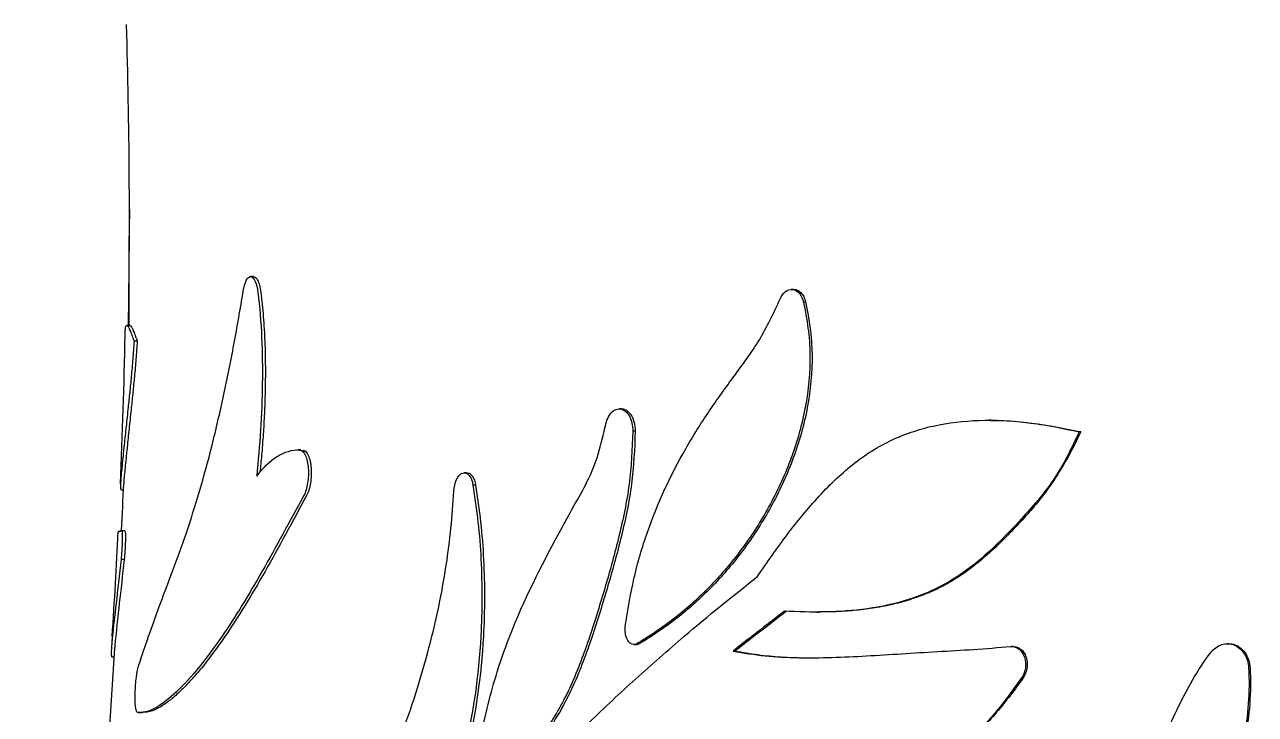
# Model space of a CAD drawing. Header units: millimetres. Extents: x 10 to 459, y 8 to 584.
# Drawn here: x 154.32 to 173.71, y 368.94 to 379.81 of the extents above; entities that cross this region are included whole.
import ezdxf

# ---------------------------------------------------------------- set-up
doc = ezdxf.new("R2010")
doc.units = ezdxf.units.MM
doc.layers.add('OUTLINE', color=7, linetype='Continuous', lineweight=25)

msp = doc.modelspace()

# ---------------------------------------------------------------- linework, layer by layer
at = {"layer": 'OUTLINE'}
for p, q in [((157.925, 375.838), (157.875, 375.838)), ((166.434, 375.638), (166.399, 375.638)), ((166.626, 375.437), (166.593, 375.437)), ((155.978, 375.069), (155.927, 375.069)), ((156.092, 374.822), (156.043, 374.822)), ((163.725, 373.754), (163.687, 373.754)), ((169.543, 373.576), (169.514, 373.576)), ((163.939, 373.405), (163.902, 373.405)), ((170.961, 373.391), (170.935, 373.391)), ((158.668, 373.107), (158.622, 373.107)), ((161.287, 372.748), (161.245, 372.748)), ((155.838, 372.477), (155.87, 372.477)), ((161.424, 372.555), (161.383, 372.555)), ((155.898, 371.832), (155.848, 371.832)), ((155.887, 371.382), (155.837, 371.382)), ((166.801, 370.553), (166.835, 370.553)), ((155.698, 370.173), (155.685, 369.982)), ((155.735, 369.982), (155.518, 366.725)), ((163.922, 370.041), (163.96, 370.041)), ((164.013, 370.057), (163.976, 370.057)), ((165.515, 369.939), (165.481, 369.939)), ((169.898, 370.01), (169.869, 370.01)), ((173.294, 370.055), (173.271, 370.055)), ((155.693, 369.847), (155.726, 369.847)), ((170.059, 369.52), (170.031, 369.52)), ((156.111, 368.972), (156.163, 368.972))]:
    msp.add_line(p, q, dxfattribs=at)
for radius, start, end in [(100, 359.00504, 1.72158), (99.95, 357.57418, 358.92002), (100, 357.1562, 357.57538), (99.95, 356.1951, 357.14181)]:
    msp.add_arc((55.968, 376.805), radius, start, end, dxfattribs=at)
for points, knots in [([(155.969, 376.898), (155.968, 376.808), (155.966, 376.628), (155.963, 376.356), (155.961, 376.083), (155.959, 375.798), (155.959, 375.507), (155.959, 375.261), (155.96, 375.119), (155.96, 375.073)], [0, 0, 0, 0, 0.147473, 0.295354, 0.442569, 0.589134, 0.754042, 0.919707, 1, 1, 1, 1]), ([(157.763, 375.613), (157.773, 375.679), (157.79, 375.737), (157.831, 375.818), (157.857, 375.84), (157.907, 375.835), (157.931, 375.808), (157.971, 375.719), (157.986, 375.658), (157.994, 375.59)], [0, 0, 0, 0, 0.25, 0.25, 0.5, 0.5, 0.75, 0.75, 1, 1, 1, 1]), ([(157.924, 375.834), (157.934, 375.834), (157.957, 375.832), (157.99, 375.785), (158.022, 375.705), (158.034, 375.63), (158.041, 375.59)], [0, 0, 0, 0, 0.190033, 0.44125, 0.702254, 1, 1, 1, 1]), ([(156.272, 370.173), (156.332, 370.344), (156.394, 370.517), (156.524, 370.865), (156.591, 371.042), (156.727, 371.409), (156.797, 371.6), (156.936, 372.008), (157.005, 372.225), (157.141, 372.687), (157.208, 372.932), (157.334, 373.435), (157.394, 373.693), (157.509, 374.223), (157.564, 374.493), (157.668, 375.046), (157.715, 375.329), (157.763, 375.613)], [0, 0, 0, 0, 0.125, 0.125, 0.25, 0.25, 0.375, 0.375, 0.5, 0.5, 0.625, 0.625, 0.75, 0.75, 0.875, 0.875, 1, 1, 1, 1]), ([(157.994, 375.59), (158.05, 375.13), (158.07, 374.642), (158.056, 373.663), (158.023, 373.176), (157.974, 372.694)], [0, 0, 0, 0, 0.5, 0.5, 1, 1, 1, 1]), ([(158.041, 375.59), (158.054, 375.464), (158.082, 375.21), (158.104, 374.816), (158.113, 374.417), (158.109, 374.04), (158.096, 373.685), (158.078, 373.354), (158.054, 373.044), (158.035, 372.846), (158.026, 372.757)], [0, 0, 0, 0, 0.1391131, 0.2796764, 0.4187102, 0.5585906, 0.6740176, 0.7894512, 0.9058991, 1, 1, 1, 1]), ([(166.223, 375.487), (166.243, 375.535), (166.271, 375.576), (166.34, 375.63), (166.381, 375.642), (166.461, 375.631), (166.499, 375.607), (166.559, 375.535), (166.58, 375.489), (166.593, 375.437)], [0, 0, 0, 0, 0.25, 0.25, 0.5, 0.5, 0.75, 0.75, 1, 1, 1, 1]), ([(166.434, 375.637), (166.454, 375.635), (166.495, 375.631), (166.551, 375.589), (166.599, 375.524), (166.617, 375.467), (166.626, 375.437)], [0, 0, 0, 0, 0.230024, 0.471022, 0.723162, 1, 1, 1, 1]), ([(163.782, 370.323), (163.823, 370.579), (163.863, 370.834), (163.977, 371.332), (164.049, 371.575), (164.295, 372.28), (164.502, 372.72), (164.853, 373.331), (164.977, 373.527), (165.234, 373.909), (165.368, 374.093), (165.638, 374.461), (165.774, 374.644), (166.018, 375.044), (166.121, 375.266), (166.223, 375.487)], [0, 0, 0, 0, 0.125, 0.125, 0.25, 0.25, 0.5, 0.5, 0.625, 0.625, 0.75, 0.75, 0.875, 0.875, 1, 1, 1, 1]), ([(166.593, 375.437), (166.618, 375.301), (166.643, 375.166), (166.68, 374.892), (166.691, 374.755), (166.697, 374.337), (166.669, 374.052), (166.568, 373.507), (166.493, 373.241), (166.304, 372.729), (166.193, 372.488), (165.946, 372.03), (165.809, 371.812), (165.514, 371.403), (165.358, 371.215), (165.033, 370.867), (164.864, 370.707), (164.516, 370.416), (164.338, 370.289), (164.158, 370.173)], [0, 0, 0, 0, 0.0625, 0.0625, 0.125, 0.125, 0.25, 0.25, 0.375, 0.375, 0.5, 0.5, 0.625, 0.625, 0.75, 0.75, 0.875, 0.875, 1, 1, 1, 1]), ([(166.626, 375.437), (166.651, 375.301), (166.676, 375.165), (166.713, 374.892), (166.723, 374.754), (166.73, 374.337), (166.702, 374.051), (166.601, 373.506), (166.525, 373.239), (166.337, 372.727), (166.226, 372.486), (165.978, 372.027), (165.841, 371.809), (165.547, 371.4), (165.391, 371.212), (165.066, 370.864), (164.896, 370.704), (164.548, 370.413), (164.369, 370.285), (164.189, 370.169)], [0, 0, 0, 0, 0.0625, 0.0625, 0.125, 0.125, 0.25, 0.25, 0.375, 0.375, 0.5, 0.5, 0.625, 0.625, 0.75, 0.75, 0.875, 0.875, 1, 1, 1, 1]), ([(155.9, 374.921), (155.901, 374.945), (155.902, 374.997), (155.908, 375.044), (155.918, 375.07), (155.933, 375.07), (155.952, 375.046), (155.977, 374.996), (156.007, 374.917), (156.031, 374.853), (156.043, 374.822)], [0, 0, 0, 0, 0.09672, 0.214373, 0.334877, 0.455401, 0.59061, 0.72582, 0.862878, 1, 1, 1, 1]), ([(155.977, 375.066), (155.979, 375.066), (155.986, 375.068), (156.002, 375.045), (156.027, 374.996), (156.057, 374.917), (156.08, 374.853), (156.092, 374.822)], [0, 0, 0, 0, 0.0795007, 0.3080251, 0.53655, 0.7682206, 1, 1, 1, 1]), ([(156.043, 374.822), (156.035, 374.727), (156.021, 374.538), (155.998, 374.263), (155.973, 374.011), (155.945, 373.75), (155.916, 373.472), (155.889, 373.215), (155.868, 373.012), (155.853, 372.859), (155.839, 372.722), (155.83, 372.613), (155.826, 372.535), (155.829, 372.49), (155.836, 372.482), (155.84, 372.478)], [0, 0, 0, 0, 0.067409, 0.134734, 0.203869, 0.273116, 0.369322, 0.465487, 0.531705, 0.598022, 0.664171, 0.748026, 0.831926, 0.918543, 1, 1, 1, 1]), ([(156.092, 374.822), (156.085, 374.727), (156.071, 374.538), (156.048, 374.262), (156.023, 374.011), (155.995, 373.75), (155.966, 373.472), (155.939, 373.215), (155.919, 373.012), (155.903, 372.859), (155.89, 372.723), (155.881, 372.627), (155.879, 372.589), (155.879, 372.575)], [0, 0, 0, 0, 0.084747, 0.169387, 0.256304, 0.343362, 0.46398, 0.584545, 0.667557, 0.750693, 0.833618, 0.938889, 1, 1, 1, 1]), ([(163.463, 373.458), (163.476, 373.542), (163.505, 373.62), (163.592, 373.731), (163.648, 373.761), (163.76, 373.746), (163.812, 373.702), (163.882, 373.574), (163.901, 373.49), (163.902, 373.405)], [0, 0, 0, 0, 0.25, 0.25, 0.5, 0.5, 0.75, 0.75, 1, 1, 1, 1]), ([(163.724, 373.752), (163.728, 373.753), (163.753, 373.759), (163.802, 373.735), (163.862, 373.682), (163.909, 373.595), (163.934, 373.498), (163.938, 373.432), (163.939, 373.405)], [0, 0, 0, 0, 0.027604, 0.222425, 0.418306, 0.625447, 0.848731, 1, 1, 1, 1]), ([(165.864, 371.111), (166.017, 371.334), (166.171, 371.557), (166.493, 371.983), (166.661, 372.188), (167.017, 372.574), (167.204, 372.751), (167.599, 373.057), (167.808, 373.186), (168.143, 373.335), (168.259, 373.378), (168.491, 373.451), (168.608, 373.48), (168.964, 373.55), (169.205, 373.572), (169.697, 373.579), (169.944, 373.563), (170.439, 373.5), (170.686, 373.446), (170.935, 373.391)], [0, 0, 0, 0, 0.125, 0.125, 0.25, 0.25, 0.375, 0.375, 0.5, 0.5, 0.5625, 0.5625, 0.625, 0.625, 0.75, 0.75, 0.875, 0.875, 1, 1, 1, 1]), ([(169.543, 373.571), (169.595, 373.572), (169.785, 373.575), (170.118, 373.541), (170.539, 373.481), (170.821, 373.421), (170.961, 373.391)], [0, 0, 0, 0, 0.110834, 0.407101, 0.703795, 1, 1, 1, 1]), ([(161.963, 370.173), (162.188, 370.751), (162.456, 371.276), (162.806, 371.92), (162.876, 372.049), (163.018, 372.305), (163.091, 372.432), (163.227, 372.695), (163.289, 372.833), (163.386, 373.136), (163.425, 373.297), (163.463, 373.458)], [0, 0, 0, 0, 0.5, 0.5, 0.625, 0.625, 0.75, 0.75, 0.875, 0.875, 1, 1, 1, 1]), ([(163.902, 373.405), (163.891, 373.123), (163.879, 372.842), (163.807, 372.291), (163.749, 372.02), (163.618, 371.482), (163.545, 371.217), (163.39, 370.692), (163.309, 370.431), (163.223, 370.173)], [0, 0, 0, 0, 0.25, 0.25, 0.5, 0.5, 0.75, 0.75, 1, 1, 1, 1]), ([(163.939, 373.405), (163.929, 373.123), (163.917, 372.842), (163.844, 372.29), (163.786, 372.019), (163.656, 371.481), (163.582, 371.215), (163.427, 370.689), (163.346, 370.428), (163.26, 370.169)], [0, 0, 0, 0, 0.25, 0.25, 0.5, 0.5, 0.75, 0.75, 1, 1, 1, 1]), ([(170.935, 373.391), (170.818, 373.142), (170.7, 372.894), (170.404, 372.448), (170.23, 372.248), (169.702, 371.664), (169.337, 371.301), (168.809, 370.987), (168.7, 370.93), (168.48, 370.833), (168.37, 370.791), (168.039, 370.684), (167.818, 370.637), (167.375, 370.574), (167.154, 370.559), (166.718, 370.55), (166.504, 370.557), (166.291, 370.565)], [0, 0, 0, 0, 0.125, 0.125, 0.25, 0.25, 0.5, 0.5, 0.5625, 0.5625, 0.625, 0.625, 0.75, 0.75, 0.875, 0.875, 1, 1, 1, 1]), ([(170.961, 373.391), (170.908, 373.282), (170.802, 373.064), (170.62, 372.753), (170.422, 372.457), (170.206, 372.189), (169.981, 371.941), (169.756, 371.705), (169.522, 371.483), (169.28, 371.279), (169.028, 371.098), (168.762, 370.943), (168.482, 370.819), (168.192, 370.721), (167.9, 370.649), (167.608, 370.6), (167.302, 370.567), (167.044, 370.554), (166.885, 370.555), (166.835, 370.555)], [0, 0, 0, 0, 0.061136, 0.122438, 0.183651, 0.244666, 0.302369, 0.360409, 0.418455, 0.476284, 0.533824, 0.591191, 0.651988, 0.712991, 0.774186, 0.835417, 0.896406, 0.968012, 1, 1, 1, 1]), ([(157.974, 372.694), (158.075, 372.827), (158.184, 372.933), (158.412, 373.077), (158.532, 373.114), (158.654, 373.106)], [0, 0, 0, 0, 0.5, 0.5, 1, 1, 1, 1]), ([(158.654, 373.106), (158.687, 373.104), (158.718, 373.073), (158.765, 372.968), (158.781, 372.898), (158.793, 372.743), (158.789, 372.661), (158.765, 372.51), (158.744, 372.439), (158.716, 372.388)], [0, 0, 0, 0, 0.25, 0.25, 0.5, 0.5, 0.75, 0.75, 1, 1, 1, 1]), ([(158.7, 373.106), (158.733, 373.104), (158.764, 373.072), (158.811, 372.968), (158.826, 372.898), (158.838, 372.743), (158.835, 372.661), (158.81, 372.51), (158.789, 372.44), (158.761, 372.388)], [0, 0, 0, 0, 0.25, 0.25, 0.5, 0.5, 0.75, 0.75, 1, 1, 1, 1]), ([(161.083, 372.459), (161.087, 372.524), (161.101, 372.588), (161.148, 372.692), (161.181, 372.73), (161.253, 372.756), (161.291, 372.742), (161.352, 372.672), (161.373, 372.617), (161.383, 372.555)], [0, 0, 0, 0, 0.25, 0.25, 0.5, 0.5, 0.75, 0.75, 1, 1, 1, 1]), ([(161.287, 372.745), (161.298, 372.744), (161.326, 372.744), (161.365, 372.709), (161.401, 372.65), (161.418, 372.593), (161.424, 372.559), (161.424, 372.555)], [0, 0, 0, 0, 0.18128, 0.429845, 0.687497, 0.962401, 1, 1, 1, 1]), ([(160.736, 370.173), (160.828, 370.542), (160.904, 370.917), (160.992, 371.489), (161.016, 371.681), (161.054, 372.068), (161.069, 372.264), (161.083, 372.459)], [0, 0, 0, 0, 0.5, 0.5, 0.75, 0.75, 1, 1, 1, 1]), ([(161.383, 372.555), (161.411, 372.361), (161.439, 372.167), (161.483, 371.777), (161.498, 371.579), (161.528, 370.983), (161.529, 370.581), (161.506, 370.173)], [0, 0, 0, 0, 0.25, 0.25, 0.5, 0.5, 1, 1, 1, 1]), ([(161.424, 372.555), (161.452, 372.361), (161.48, 372.167), (161.524, 371.775), (161.54, 371.578), (161.569, 370.981), (161.57, 370.578), (161.546, 370.169)], [0, 0, 0, 0, 0.25, 0.25, 0.5, 0.5, 1, 1, 1, 1]), ([(158.716, 372.388), (158.492, 371.978), (158.274, 371.572), (157.846, 370.818), (157.635, 370.471), (157.429, 370.173)], [0, 0, 0, 0, 0.5, 0.5, 1, 1, 1, 1]), ([(158.761, 372.388), (158.537, 371.977), (158.32, 371.57), (157.891, 370.816), (157.68, 370.468), (157.474, 370.169)], [0, 0, 0, 0, 0.5, 0.5, 1, 1, 1, 1]), ([(155.794, 371.821), (155.794, 371.822), (155.794, 371.823), (155.808, 371.818), (155.835, 371.828), (155.848, 371.832)], [0, 0, 0, 0, 0.171338, 0.585524, 1, 1, 1, 1]), ([(155.838, 371.842), (155.83, 371.836), (155.815, 371.825), (155.807, 371.823), (155.803, 371.822)], [0, 0, 0, 0, 0.5336773, 1, 1, 1, 1]), ([(155.848, 371.832), (155.851, 371.833), (155.854, 371.817), (155.856, 371.758), (155.856, 371.716), (155.852, 371.574), (155.845, 371.461), (155.837, 371.382)], [0, 0, 0, 0, 0.25, 0.25, 0.5, 0.5, 1, 1, 1, 1]), ([(155.898, 371.832), (155.901, 371.833), (155.904, 371.817), (155.906, 371.758), (155.906, 371.715), (155.902, 371.574), (155.895, 371.461), (155.887, 371.382)], [0, 0, 0, 0, 0.25, 0.25, 0.5, 0.5, 1, 1, 1, 1]), ([(155.837, 371.382), (155.809, 371.139), (155.783, 370.898), (155.737, 370.488), (155.716, 370.312), (155.702, 370.173)], [0, 0, 0, 0, 0.5, 0.5, 1, 1, 1, 1]), ([(155.887, 371.382), (155.859, 371.139), (155.833, 370.897), (155.786, 370.485), (155.766, 370.308), (155.752, 370.169)], [0, 0, 0, 0, 0.5, 0.5, 1, 1, 1, 1]), ([(166.291, 370.565), (166.218, 370.509), (166.146, 370.454), (166.073, 370.398), (165.976, 370.323), (165.878, 370.248), (165.781, 370.173)], [0, 0, 0, 0, 0.0003295589, 0.0003295589, 0.0003295589, 0.0007754211, 0.0007754211, 0.0007754211, 0.0007754211]), ([(166.325, 370.565), (166.252, 370.509), (166.179, 370.454), (166.107, 370.398), (166.008, 370.322), (165.909, 370.245), (165.811, 370.169)], [0, 0, 0, 0, 0.0003295589, 0.0003295589, 0.0003295589, 0.0007810615, 0.0007810615, 0.0007810615, 0.0007810615]), ([(154.317, 349.412), (154.318, 349.422), (154.337, 349.772), (154.396, 350.437), (154.497, 351.408), (154.628, 352.351), (154.786, 353.273), (154.972, 354.177), (155.189, 355.072), (155.435, 355.963), (155.712, 356.854), (156.018, 357.744), (156.352, 358.632), (156.716, 359.514), (157.111, 360.388), (157.538, 361.252), (157.999, 362.106), (158.518, 362.991), (159.101, 363.905), (159.755, 364.846), (160.454, 365.771), (161.152, 366.623), (161.841, 367.404), (162.511, 368.118), (163.213, 368.819), (163.943, 369.505), (164.456, 369.95), (164.712, 370.173)], [0, 0, 0, 0, 0.001236, 0.042567, 0.083908, 0.125241, 0.166156, 0.207077, 0.247993, 0.289099, 0.330211, 0.371317, 0.412228, 0.453144, 0.494054, 0.535189, 0.576331, 0.617465, 0.664828, 0.712215, 0.7596, 0.806959, 0.845553, 0.884171, 0.922796, 0.96141, 1, 1, 1, 1]), ([(155.702, 370.173), (155.698, 370.131), (155.69, 370.048), (155.683, 369.957), (155.681, 369.895), (155.684, 369.858), (155.689, 369.845), (155.695, 369.848), (155.695, 369.848)], [0, 0, 0, 0, 0.187303, 0.374585, 0.568641, 0.762775, 0.977768, 1, 1, 1, 1]), ([(155.752, 370.169), (155.747, 370.127), (155.74, 370.053), (155.737, 370.004), (155.735, 369.982)], [0, 0, 0, 0, 0.567098, 1, 1, 1, 1]), ([(157.429, 370.173), (157.15, 369.769), (156.895, 369.462), (156.556, 369.155), (156.45, 369.078), (156.307, 369.005), (156.261, 368.988), (156.176, 368.971), (156.136, 368.972), (156.098, 368.972)], [0, 0, 0, 0, 0.5, 0.5, 0.75, 0.75, 0.875, 0.875, 1, 1, 1, 1]), ([(157.474, 370.169), (157.414, 370.084), (157.295, 369.915), (157.122, 369.693), (156.955, 369.495), (156.794, 369.326), (156.642, 369.187), (156.511, 369.09), (156.402, 369.026), (156.31, 368.987), (156.23, 368.973), (156.184, 368.973), (156.163, 368.973)], [0, 0, 0, 0, 0.111192, 0.222464, 0.333648, 0.448199, 0.562853, 0.677399, 0.762039, 0.846672, 0.932046, 1, 1, 1, 1]), ([(161.506, 370.173), (161.47, 369.55), (161.387, 368.943), (161.204, 368.209), (161.163, 368.063), (161.075, 367.781), (161.028, 367.644), (160.879, 367.242), (160.769, 366.987), (160.533, 366.5), (160.407, 366.269), (160.15, 365.836), (160.019, 365.633), (159.752, 365.249), (159.617, 365.067), (159.344, 364.724), (159.205, 364.568), (159.07, 364.413)], [0, 0, 0, 0, 0.25, 0.25, 0.3125, 0.3125, 0.375, 0.375, 0.5, 0.5, 0.625, 0.625, 0.75, 0.75, 0.875, 0.875, 1, 1, 1, 1]), ([(161.546, 370.169), (161.511, 369.548), (161.428, 368.941), (161.245, 368.208), (161.204, 368.062), (161.117, 367.78), (161.07, 367.643), (160.921, 367.241), (160.811, 366.987), (160.575, 366.5), (160.449, 366.269), (160.193, 365.836), (160.062, 365.633), (159.795, 365.249), (159.66, 365.067), (159.388, 364.724), (159.249, 364.568), (159.114, 364.413)], [0, 0, 0, 0, 0.25, 0.25, 0.3125, 0.3125, 0.375, 0.375, 0.5, 0.5, 0.625, 0.625, 0.75, 0.75, 0.875, 0.875, 1, 1, 1, 1]), ([(159.764, 367.498), (159.859, 367.697), (159.956, 367.896), (160.138, 368.314), (160.224, 368.533), (160.47, 369.209), (160.614, 369.68), (160.736, 370.173)], [0, 0, 0, 0, 0.25, 0.25, 0.5, 0.5, 1, 1, 1, 1]), ([(161.436, 368.09), (161.463, 368.272), (161.49, 368.455), (161.555, 368.814), (161.593, 368.99), (161.727, 369.511), (161.837, 369.849), (161.963, 370.173)], [0, 0, 0, 0, 0.25, 0.25, 0.5, 0.5, 1, 1, 1, 1]), ([(163.223, 370.173), (163.133, 369.903), (163.036, 369.641), (162.812, 369.152), (162.685, 368.925), (162.402, 368.507), (162.251, 368.321), (162.012, 368.095), (161.928, 368.031), (161.759, 367.916), (161.673, 367.866), (161.588, 367.816)], [0, 0, 0, 0, 0.25, 0.25, 0.5, 0.5, 0.75, 0.75, 0.875, 0.875, 1, 1, 1, 1]), ([(163.26, 370.169), (163.17, 369.9), (163.073, 369.639), (162.85, 369.151), (162.724, 368.923), (162.441, 368.506), (162.291, 368.32), (162.051, 368.095), (161.968, 368.031), (161.799, 367.916), (161.713, 367.866), (161.628, 367.816)], [0, 0, 0, 0, 0.25, 0.25, 0.5, 0.5, 0.75, 0.75, 0.875, 0.875, 1, 1, 1, 1]), ([(163.976, 370.057), (163.94, 370.035), (163.899, 370.036), (163.832, 370.079), (163.806, 370.121), (163.792, 370.173)], [0, 0, 0, 0, 0.5, 0.5, 1, 1, 1, 1]), ([(173.009, 369.914), (173.055, 369.974), (173.115, 370.019), (173.248, 370.062), (173.321, 370.058), (173.449, 370.004), (173.504, 369.953), (173.58, 369.827), (173.601, 369.752), (173.606, 369.675)], [0, 0, 0, 0, 0.25, 0.25, 0.5, 0.5, 0.75, 0.75, 1, 1, 1, 1]), ([(173.257, 365.75), (173.264, 365.861), (173.272, 365.972), (173.294, 366.192), (173.309, 366.302), (173.361, 366.628), (173.407, 366.843), (173.523, 367.269), (173.593, 367.481), (173.753, 367.891), (173.844, 368.09), (174.046, 368.473), (174.158, 368.658), (174.404, 369.013), (174.54, 369.185), (174.971, 369.668), (175.29, 369.95), (175.656, 370.173)], [0, 0, 0, 0, 0.0625, 0.0625, 0.125, 0.125, 0.25, 0.25, 0.375, 0.375, 0.5, 0.5, 0.625, 0.625, 0.75, 0.75, 1, 1, 1, 1]), ([(164.013, 370.057), (163.997, 370.048), (163.979, 370.038), (163.961, 370.042), (163.96, 370.042)], [0, 0, 0, 0, 0.902258, 1, 1, 1, 1]), ([(165.481, 369.939), (165.647, 369.91), (165.816, 369.881), (166.158, 369.846), (166.332, 369.838), (166.858, 369.828), (167.219, 369.841), (167.95, 369.883), (168.323, 369.909), (168.891, 369.941), (169.082, 369.952), (169.466, 369.978), (169.66, 369.994), (169.855, 370.01)], [0, 0, 0, 0, 0.125, 0.125, 0.25, 0.25, 0.5, 0.5, 0.75, 0.75, 0.875, 0.875, 1, 1, 1, 1]), ([(165.515, 369.939), (165.635, 369.919), (165.873, 369.878), (166.242, 369.842), (166.532, 369.832), (166.702, 369.834), (166.744, 369.834)], [0, 0, 0, 0, 0.299758, 0.599406, 0.901276, 1, 1, 1, 1]), ([(169.855, 370.01), (169.902, 370.013), (169.949, 369.998), (170.026, 369.937), (170.055, 369.892), (170.107, 369.737), (170.091, 369.611), (170.031, 369.52)], [0, 0, 0, 0, 0.25, 0.25, 0.5, 0.5, 1, 1, 1, 1]), ([(169.897, 370.008), (169.917, 370.007), (169.961, 370.005), (170.023, 369.967), (170.076, 369.903), (170.111, 369.817), (170.122, 369.716), (170.107, 369.61), (170.074, 369.55), (170.059, 369.52)], [0, 0, 0, 0, 0.107578, 0.241302, 0.377913, 0.522881, 0.679453, 0.84416, 1, 1, 1, 1]), ([(171.513, 366.004), (171.547, 366.361), (171.615, 366.707), (171.803, 367.387), (171.922, 367.722), (172.12, 368.212), (172.189, 368.374), (172.33, 368.697), (172.402, 368.858), (172.63, 369.332), (172.798, 369.638), (173.009, 369.914)], [0, 0, 0, 0, 0.25, 0.25, 0.5, 0.5, 0.625, 0.625, 0.75, 0.75, 1, 1, 1, 1]), ([(173.293, 370.049), (173.31, 370.05), (173.362, 370.054), (173.447, 370.016), (173.535, 369.942), (173.589, 369.852), (173.616, 369.767), (173.625, 369.713), (173.627, 369.682), (173.628, 369.675)], [0, 0, 0, 0, 0.095367, 0.292654, 0.505331, 0.718807, 0.841731, 0.964755, 1, 1, 1, 1]), ([(156.098, 368.972), (156.083, 368.975), (156.072, 369.009), (156.059, 369.122), (156.057, 369.198), (156.062, 369.363), (156.068, 369.449), (156.089, 369.606), (156.102, 369.674), (156.117, 369.719)], [0, 0, 0, 0, 0.25, 0.25, 0.5, 0.5, 0.75, 0.75, 1, 1, 1, 1]), ([(173.606, 369.675), (173.626, 369.297), (173.599, 368.922), (173.487, 368.366), (173.437, 368.181), (173.314, 367.828), (173.24, 367.658), (173.068, 367.33), (172.968, 367.172), (172.755, 366.871), (172.641, 366.729), (172.285, 366.321), (172.028, 366.073), (171.767, 365.831)], [0, 0, 0, 0, 0.25, 0.25, 0.375, 0.375, 0.5, 0.5, 0.625, 0.625, 0.75, 0.75, 1, 1, 1, 1]), ([(173.628, 369.675), (173.648, 369.297), (173.621, 368.922), (173.509, 368.366), (173.459, 368.182), (173.336, 367.829), (173.263, 367.658), (173.091, 367.331), (172.992, 367.172), (172.778, 366.871), (172.665, 366.729), (172.309, 366.321), (172.052, 366.073), (171.791, 365.831)], [0, 0, 0, 0, 0.25, 0.25, 0.375, 0.375, 0.5, 0.5, 0.625, 0.625, 0.75, 0.75, 1, 1, 1, 1]), ([(170.031, 369.52), (169.94, 369.394), (169.85, 369.267), (169.662, 369.023), (169.565, 368.907), (169.361, 368.688), (169.254, 368.584), (169.034, 368.389), (168.919, 368.296), (168.567, 368.044), (168.323, 367.913), (167.945, 367.777), (167.815, 367.742), (167.56, 367.688), (167.433, 367.67), (167.054, 367.634), (166.805, 367.635), (166.313, 367.665), (166.071, 367.692), (165.361, 367.804), (164.907, 367.917), (164.467, 368.033)], [0, 0, 0, 0, 0.0625, 0.0625, 0.125, 0.125, 0.1875, 0.1875, 0.25, 0.25, 0.375, 0.375, 0.4375, 0.4375, 0.5, 0.5, 0.625, 0.625, 0.75, 0.75, 1, 1, 1, 1]), ([(170.059, 369.52), (169.99, 369.427), (169.853, 369.239), (169.636, 368.971), (169.409, 368.716), (169.17, 368.481), (168.925, 368.275), (168.672, 368.101), (168.417, 367.956), (168.155, 367.838), (167.877, 367.747), (167.585, 367.685), (167.282, 367.649), (167.064, 367.637), (166.948, 367.64), (166.932, 367.64)], [0, 0, 0, 0, 0.082522, 0.165343, 0.248097, 0.330584, 0.412822, 0.489854, 0.567193, 0.644515, 0.721522, 0.809237, 0.897165, 0.985348, 1, 1, 1, 1])]:
    msp.add_open_spline(points, degree=3, knots=knots, dxfattribs=at)
for points in [[(164.712, 370.173), (165.086, 370.491), (165.471, 370.803), (165.864, 371.111)], [(163.792, 370.173), (163.779, 370.219), (163.776, 370.272), (163.782, 370.323)], [(156.117, 369.719), (156.166, 369.869), (156.218, 370.019), (156.272, 370.173)], [(164.158, 370.173), (164.097, 370.133), (164.037, 370.095), (163.976, 370.057)], [(164.189, 370.169), (164.131, 370.131), (164.072, 370.094), (164.013, 370.057)], [(165.781, 370.173), (165.68, 370.095), (165.58, 370.017), (165.481, 369.939)], [(165.811, 370.169), (165.712, 370.092), (165.613, 370.015), (165.515, 369.939)]]:
    msp.add_open_spline(points, degree=3, dxfattribs=at)

doc.saveas('drawing.dxf')
